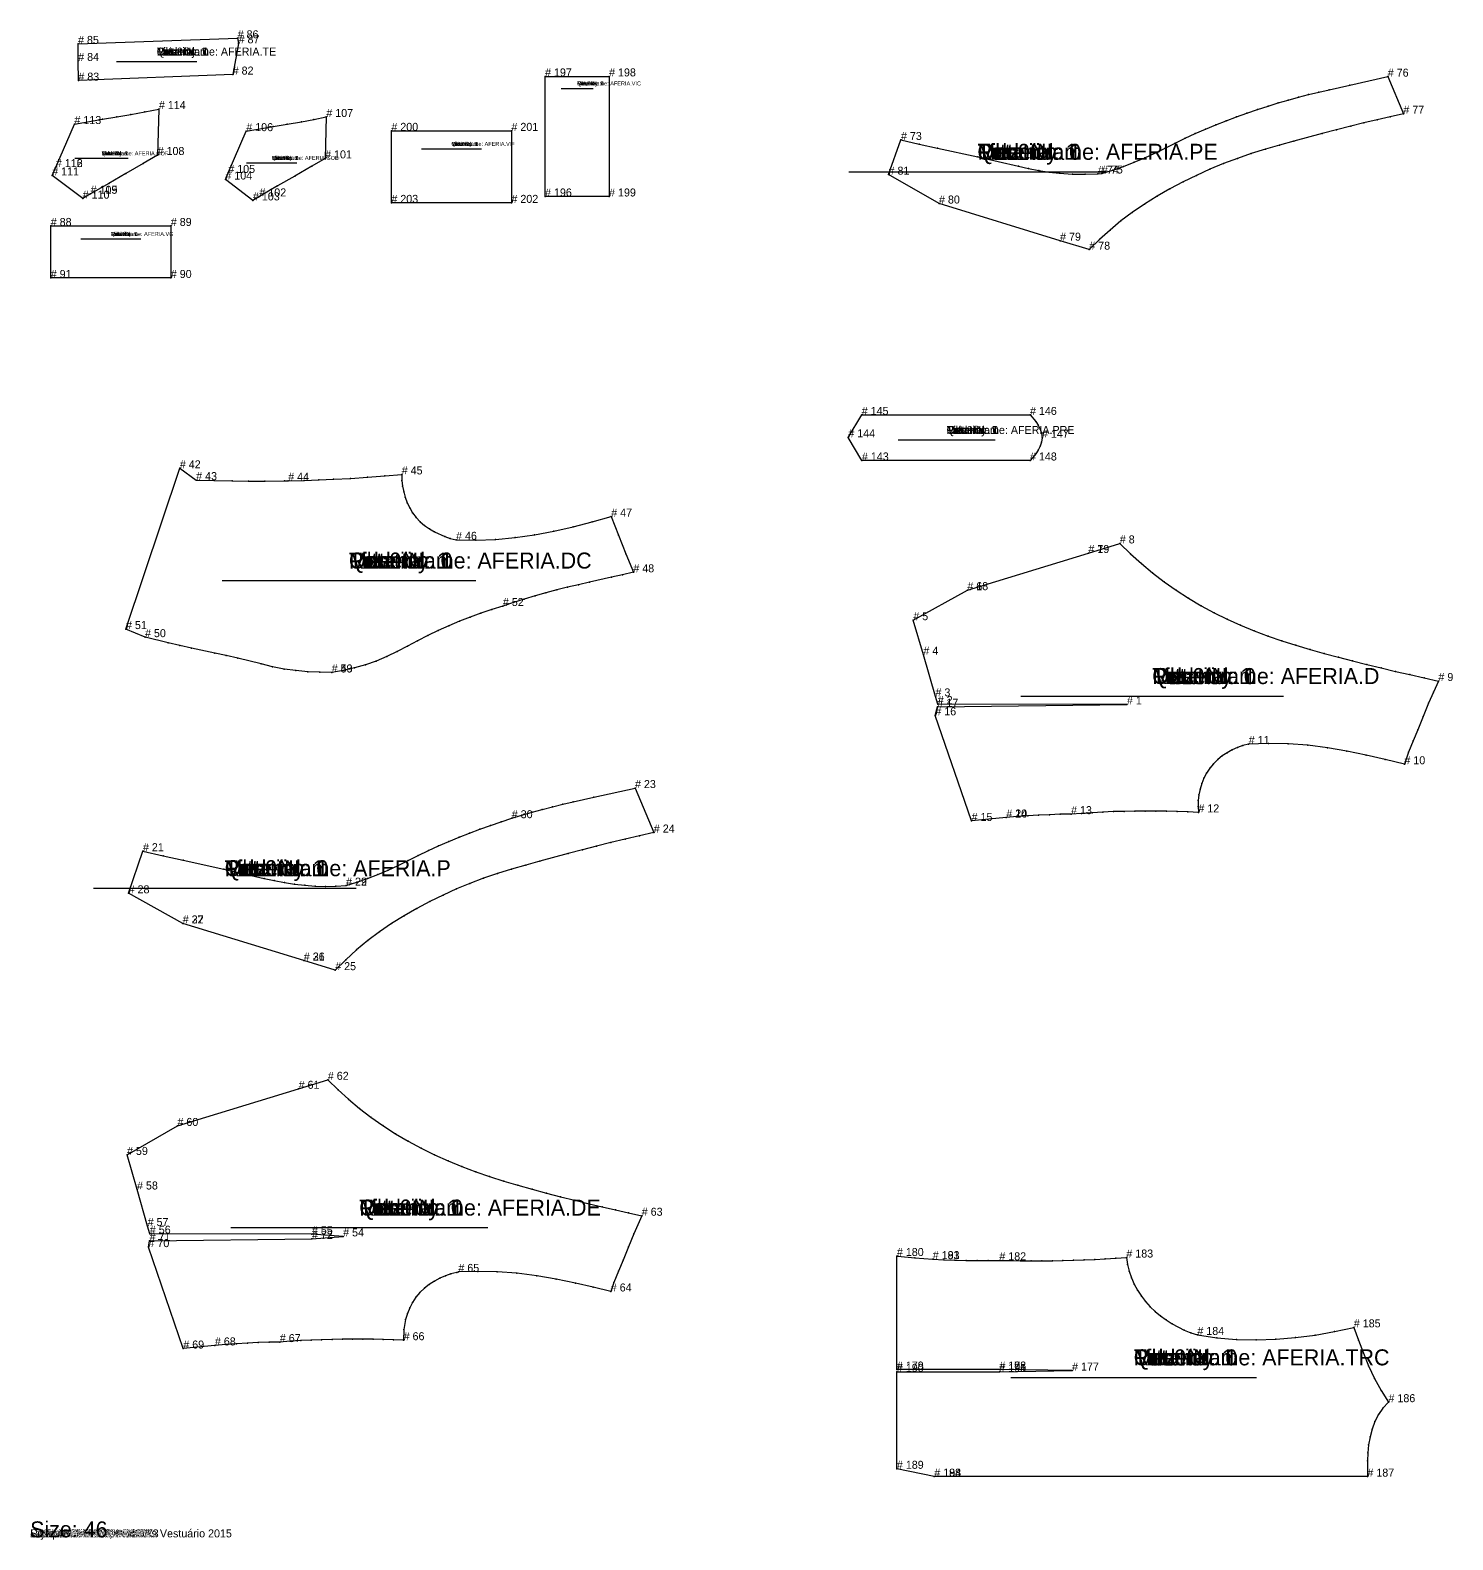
# Model space of a CAD drawing. Header units: metres. Extents: x 0 to 2705, y -3 to 1883.
# Drawn here: x 0 to 1777, y -3 to 1883 of the extents above; entities that cross this region are included whole.
import ezdxf

# ---------------------------------------------------------------- set-up
doc = ezdxf.new("R2010")
doc.units = ezdxf.units.M

# ---------------------------------------------------------------- blocks, each defined once
blk = doc.blocks.new('1')
at = {"layer": '1'}
blk.add_lwpolyline([(1370.3, 1040.5), (1133.9, 1041), (1131.1, 1050.6), (1116, 1102.6), (1103.4, 1145.8), (1170.9, 1183.3), (1322.2, 1229.7), (1361.4, 1241.7), (1374.7, 1228.8), (1388.3, 1216.5), (1402.4, 1204.8), (1416.9, 1193.7), (1431.9, 1183.1), (1447.3, 1173.1), (1463, 1163.8), (1479.2, 1155), (1495.7, 1146.9), (1512.4, 1139.4), (1529.4, 1132.4), (1546.6, 1126), (1564, 1120.1), (1581.5, 1114.5), (1599.1, 1109.3), (1616.8, 1104.3), (1634.5, 1099.6), (1652.3, 1095), (1670.1, 1090.5), (1687.9, 1086.2), (1705.8, 1081.9), (1723.7, 1077.8), (1741.6, 1073.8), (1759.5, 1069.8), (1753.2, 1055.9), (1747.2, 1042), (1740.5, 1025.5), (1733.8, 1009), (1727.9, 995.1), (1722.2, 981), (1717, 965.8), (1693.1, 971.8), (1669.1, 977.2), (1645, 982.2), (1620.7, 986.4), (1596.2, 989.5), (1571.6, 991.3), (1547, 991.8), (1522.4, 991), (1515.2, 989.1), (1508.3, 986.7), (1501.8, 983.7), (1495.5, 980.2), (1489.4, 976.2), (1483.7, 971.6), (1478.4, 966.5), (1473.7, 960.9), (1469.7, 954.8), (1466.4, 948.4), (1463.7, 941.6), (1461.7, 934.7), (1460.2, 927.7), (1459.4, 920.5), (1459.1, 913.2), (1459.6, 905.7), (1446.3, 906.3), (1433, 906.8), (1419.8, 907.1), (1406.5, 907.3), (1393.2, 907.3), (1380, 907.2), (1366.7, 907), (1353.5, 906.6), (1340.2, 906), (1327, 905.3), (1313.7, 904.5), (1300.5, 903.5), (1287, 903.3), (1273.5, 902.8), (1260, 902.2), (1246.5, 901.4), (1233, 900.5), (1219.6, 899.3), (1176.2, 895), (1130.9, 1026.9), (1133.6, 1037.6)], close=True, dxfattribs=at)
at = {"layer": '2'}
for p in [(1322.2, 1229.7), (1361.4, 1241.7), (1170.9, 1183.3), (1103.4, 1145.8), (1116, 1102.6), (1759.5, 1069.8), (1131.1, 1050.6), (1133.6, 1037.6), (1133.9, 1041), (1370.3, 1040.5), (1130.9, 1026.9), (1522.4, 991), (1717, 965.8), (1459.6, 905.7), (1176.2, 895), (1219.6, 899.3), (1300.5, 903.5)]:
    blk.add_point(p, dxfattribs=at)
at = {"layer": '3'}
for p in [(1374.7, 1228.8), (1388.3, 1216.5), (1402.4, 1204.8), (1416.9, 1193.7), (1431.9, 1183.1), (1447.3, 1173.1), (1463, 1163.8), (1479.2, 1155), (1495.7, 1146.9), (1512.4, 1139.4), (1529.4, 1132.4), (1546.6, 1126), (1564, 1120.1), (1581.5, 1114.5), (1599.1, 1109.3), (1616.8, 1104.3), (1634.5, 1099.6), (1652.3, 1095), (1670.1, 1090.5), (1687.9, 1086.2), (1705.8, 1081.9), (1723.7, 1077.8), (1741.6, 1073.8), (1747.2, 1042), (1753.2, 1055.9), (1740.5, 1025.5), (1733.8, 1009), (1501.8, 983.7), (1508.3, 986.7), (1515.2, 989.1), (1547, 991.8), (1571.6, 991.3), (1596.2, 989.5), (1620.7, 986.4), (1645, 982.2), (1722.2, 981), (1727.9, 995.1), (1478.4, 966.5), (1483.7, 971.6), (1489.4, 976.2), (1495.5, 980.2), (1669.1, 977.2), (1693.1, 971.8), (1466.4, 948.4), (1469.7, 954.8), (1473.7, 960.9), (1460.2, 927.7), (1461.7, 934.7), (1463.7, 941.6), (1327, 905.3), (1340.2, 906), (1353.5, 906.6), (1366.7, 907), (1380, 907.2), (1393.2, 907.3), (1406.5, 907.3), (1419.8, 907.1), (1433, 906.8), (1446.3, 906.3), (1459.1, 913.2), (1459.4, 920.5), (1233, 900.5), (1246.5, 901.4), (1260, 902.2), (1273.5, 902.8), (1287, 903.3), (1313.7, 904.5)]:
    blk.add_point(p, dxfattribs=at)
at = {"layer": '4'}
for p in [(1322.2, 1229.7, 7.5), (1170.9, 1183.3, 7.5), (1219.6, 899.3, 7.5)]:
    blk.add_point(p, dxfattribs=at)
at = {"layer": '7'}
blk.add_line((1237.8, 1051), (1565.9, 1051), dxfattribs=at)
at = {"layer": '84'}
blk.add_lwpolyline([(1370.3, 1040.5), (1133.9, 1041), (1131.1, 1050.6), (1116, 1102.6), (1103.4, 1145.8), (1170.9, 1183.3), (1322.2, 1229.7), (1361.4, 1241.7), (1374.7, 1228.8), (1388.3, 1216.5), (1402.4, 1204.8), (1416.9, 1193.7), (1431.9, 1183.1), (1447.3, 1173.1), (1463, 1163.8), (1479.2, 1155), (1495.7, 1146.9), (1512.4, 1139.4), (1529.4, 1132.4), (1546.6, 1126), (1564, 1120.1), (1581.5, 1114.5), (1599.1, 1109.3), (1616.8, 1104.3), (1634.5, 1099.6), (1652.3, 1095), (1670.1, 1090.5), (1687.9, 1086.2), (1705.8, 1081.9), (1723.7, 1077.8), (1741.6, 1073.8), (1759.5, 1069.8), (1753.2, 1055.9), (1747.2, 1042), (1740.5, 1025.5), (1733.8, 1009), (1727.9, 995.1), (1722.2, 981), (1717, 965.8), (1693.1, 971.8), (1669.1, 977.2), (1645, 982.2), (1620.7, 986.4), (1596.2, 989.5), (1571.6, 991.3), (1547, 991.8), (1522.4, 991), (1515.2, 989.1), (1508.3, 986.7), (1501.8, 983.7), (1495.5, 980.2), (1489.4, 976.2), (1483.7, 971.6), (1478.4, 966.5), (1473.7, 960.9), (1469.7, 954.8), (1466.4, 948.4), (1463.7, 941.6), (1461.7, 934.7), (1460.2, 927.7), (1459.4, 920.5), (1459.1, 913.2), (1459.6, 905.7), (1446.3, 906.3), (1433, 906.8), (1419.8, 907.1), (1406.5, 907.3), (1393.2, 907.3), (1380, 907.2), (1366.7, 907), (1353.5, 906.6), (1340.2, 906), (1327, 905.3), (1313.7, 904.5), (1300.5, 903.5), (1287, 903.3), (1273.5, 902.8), (1260, 902.2), (1246.5, 901.4), (1233, 900.5), (1219.6, 899.3), (1176.2, 895), (1130.9, 1026.9), (1133.6, 1037.6)], close=True, dxfattribs=at)
at = {"layer": '1'}
for s, height, p in [('# 19', 10, (1322.2, 1229.7)), ('# 18', 10, (1170.9, 1183.3)), ('Tilt: 0', 20, (1401.9, 1066)), ('Quantity: 1', 20, (1401.9, 1066)), ('Piece Name: AFERIA.D', 20, (1401.9, 1066)), ('Rotation: 0', 20, (1401.9, 1066)), ('Fold: N', 20, (1401.9, 1066)), ('Material: 1', 20, (1401.9, 1066)), ('# 20', 10, (1219.6, 899.3)), ('Size: 46', 10, (0, 0))]:
    blk.add_text(s, height=height, dxfattribs=at).set_placement(p)
at = {"layer": '2'}
for s, p in [('# 8', (1361.4, 1241.7)), ('# 7', (1322.2, 1229.7)), ('# 6', (1170.9, 1183.3)), ('# 5', (1103.4, 1145.8)), ('# 4', (1116, 1102.6)), ('# 9', (1759.5, 1069.8)), ('# 3', (1131.1, 1050.6)), ('# 17', (1133.6, 1037.6)), ('# 2', (1133.9, 1041)), ('# 1', (1370.3, 1040.5)), ('# 16', (1130.9, 1026.9)), ('# 11', (1522.4, 991)), ('# 10', (1717, 965.8)), ('# 14', (1219.6, 899.3)), ('# 13', (1300.5, 903.5)), ('# 12', (1459.6, 905.7)), ('# 15', (1176.2, 895))]:
    blk.add_text(s, height=10, dxfattribs=at).set_placement(p)
blk = doc.blocks.new('2')
at = {"layer": '1'}
blk.add_lwpolyline([(140.9, 857.2), (166.1, 851.5), (191.3, 845.9), (241.8, 834.9), (292.2, 823.3), (304.9, 820.6), (317.6, 818.2), (330.3, 816.1), (343.1, 814.6), (355.9, 813.6), (368.8, 813.3), (381.7, 813.5), (394.7, 814.2), (408, 818.4), (421.3, 823), (434.3, 828), (447.2, 833.4), (459.9, 839.2), (472.4, 845.4), (484.9, 851.7), (497.5, 857.9), (510.2, 863.8), (523, 869.4), (535.9, 874.8), (548.9, 879.9), (562, 884.8), (575.2, 889.5), (588.4, 894.1), (601.7, 898.4), (614.4, 902.2), (627.1, 905.9), (639.8, 909.4), (652.6, 912.7), (665.4, 915.9), (678.3, 918.8), (704.1, 924.6), (755.7, 936.1), (779.2, 880.5), (761.3, 876.5), (743.4, 872.3), (725.5, 868.1), (707.7, 863.7), (690, 859.1), (672.2, 854.5), (636.8, 844.9), (619.1, 839.9), (601.4, 834.8), (583.9, 829.4), (566.5, 823.5), (549.4, 817), (532.5, 810), (515.8, 802.4), (499.3, 794.3), (483, 785.8), (467.1, 776.6), (451.5, 767), (436.4, 756.6), (421.9, 745.6), (407.8, 733.9), (394.2, 721.6), (381.1, 708.6), (341.9, 720.6), (190.6, 767), (123, 804.6)], close=True, dxfattribs=at)
at = {"layer": '2'}
for p in [(755.7, 936.1), (779.2, 880.5), (140.9, 857.2), (394.7, 814.2), (123, 804.6), (190.6, 767), (341.9, 720.6), (381.1, 708.6)]:
    blk.add_point(p, dxfattribs=at)
at = {"layer": '3'}
for p in [(704.1, 924.6), (627.1, 905.9), (639.8, 909.4), (652.6, 912.7), (665.4, 915.9), (678.3, 918.8), (575.2, 889.5), (588.4, 894.1), (601.7, 898.4), (614.4, 902.2), (523, 869.4), (535.9, 874.8), (548.9, 879.9), (562, 884.8), (725.5, 868.1), (743.4, 872.3), (761.3, 876.5), (166.1, 851.5), (484.9, 851.7), (497.5, 857.9), (510.2, 863.8), (672.2, 854.5), (690, 859.1), (707.7, 863.7), (191.3, 845.9), (241.8, 834.9), (447.2, 833.4), (459.9, 839.2), (472.4, 845.4), (601.4, 834.8), (619.1, 839.9), (636.8, 844.9), (292.2, 823.3), (304.9, 820.6), (317.6, 818.2), (330.3, 816.1), (343.1, 814.6), (355.9, 813.6), (368.8, 813.3), (381.7, 813.5), (408, 818.4), (421.3, 823), (434.3, 828), (549.4, 817), (566.5, 823.5), (583.9, 829.4), (499.3, 794.3), (515.8, 802.4), (532.5, 810), (467.1, 776.6), (483, 785.8), (436.4, 756.6), (451.5, 767), (421.9, 745.6), (394.2, 721.6), (407.8, 733.9)]:
    blk.add_point(p, dxfattribs=at)
at = {"layer": '4'}
for p in [(601.7, 898.4, 7.5), (394.7, 814.2, 7.5), (190.6, 767, 7.5), (341.9, 720.6, 7.5)]:
    blk.add_point(p, dxfattribs=at)
at = {"layer": '7'}
blk.add_line((79, 811), (407.1, 811), dxfattribs=at)
at = {"layer": '84'}
blk.add_lwpolyline([(140.9, 857.2), (166.1, 851.5), (191.3, 845.9), (241.8, 834.9), (292.2, 823.3), (304.9, 820.6), (317.6, 818.2), (330.3, 816.1), (343.1, 814.6), (355.9, 813.6), (368.8, 813.3), (381.7, 813.5), (394.7, 814.2), (408, 818.4), (421.3, 823), (434.3, 828), (447.2, 833.4), (459.9, 839.2), (472.4, 845.4), (484.9, 851.7), (497.5, 857.9), (510.2, 863.8), (523, 869.4), (535.9, 874.8), (548.9, 879.9), (562, 884.8), (575.2, 889.5), (588.4, 894.1), (601.7, 898.4), (614.4, 902.2), (627.1, 905.9), (639.8, 909.4), (652.6, 912.7), (665.4, 915.9), (678.3, 918.8), (704.1, 924.6), (755.7, 936.1), (779.2, 880.5), (761.3, 876.5), (743.4, 872.3), (725.5, 868.1), (707.7, 863.7), (690, 859.1), (672.2, 854.5), (636.8, 844.9), (619.1, 839.9), (601.4, 834.8), (583.9, 829.4), (566.5, 823.5), (549.4, 817), (532.5, 810), (515.8, 802.4), (499.3, 794.3), (483, 785.8), (467.1, 776.6), (451.5, 767), (436.4, 756.6), (421.9, 745.6), (407.8, 733.9), (394.2, 721.6), (381.1, 708.6), (341.9, 720.6), (190.6, 767), (123, 804.6)], close=True, dxfattribs=at)
at = {"layer": '1'}
for s, height, p in [('# 30', 10, (601.7, 898.4)), ('Tilt: 0', 20, (243, 826)), ('Quantity: 1', 20, (243, 826)), ('Piece Name: AFERIA.P', 20, (243, 826)), ('Rotation: 0', 20, (243, 826)), ('Fold: N', 20, (243, 826)), ('Material: 1', 20, (243, 826)), ('# 29', 10, (394.7, 814.2)), ('# 32', 10, (190.6, 767)), ('# 31', 10, (341.9, 720.6)), ('Size: 46', 20, (0, 0))]:
    blk.add_text(s, height=height, dxfattribs=at).set_placement(p)
at = {"layer": '2'}
for s, p in [('# 23', (755.7, 936.1)), ('# 24', (779.2, 880.5)), ('# 21', (140.9, 857.2)), ('# 28', (123, 804.6)), ('# 22', (394.7, 814.2)), ('# 27', (190.6, 767)), ('# 26', (341.9, 720.6)), ('# 25', (381.1, 708.6))]:
    blk.add_text(s, height=10, dxfattribs=at).set_placement(p)
blk = doc.blocks.new('3')
at = {"layer": '1'}
blk.add_text('Size: 46', height=20, dxfattribs=at).set_placement((0, 0))
blk = doc.blocks.new('4')
at = {"layer": '1'}
blk.add_lwpolyline([(187, 1335.5), (207.4, 1320.8), (229.9, 1320.2), (252.4, 1319.8), (272.7, 1319.6), (293.1, 1319.6), (317.7, 1319.9), (322.4, 1320), (342.4, 1320.4), (360.6, 1321), (378.8, 1321.8), (400.1, 1322.9), (421.5, 1324.3), (442.9, 1326), (464.2, 1327.9), (464.5, 1320.5), (465.3, 1313.3), (466.7, 1306.2), (468.6, 1299.3), (471.1, 1292.6), (474.2, 1286), (477.8, 1279.8), (482.1, 1274.1), (487.2, 1268.8), (492.7, 1264.2), (498.8, 1260), (505, 1256.3), (518.1, 1250.3), (524.9, 1248), (532.1, 1246.2), (556.7, 1245.7), (581.3, 1246.7), (605.8, 1249), (630.2, 1252.5), (654.4, 1257.1), (678.4, 1262.5), (702.3, 1268.5), (726, 1275.2), (735, 1251.9), (744.4, 1228.8), (753.6, 1205.6), (739.9, 1202.6), (726.2, 1199.5), (698.8, 1193.3), (685.1, 1190.1), (671.4, 1186.9), (657.8, 1183.6), (644.2, 1180), (630.8, 1176.2), (617.3, 1172.1), (604, 1167.8), (590.6, 1163.5), (576.9, 1159.1), (563.2, 1154.5), (549.7, 1149.7), (536.2, 1144.5), (523, 1138.9), (509.9, 1132.9), (496.9, 1126.6), (484.1, 1120), (471.3, 1113.3), (458.4, 1106.6), (445.4, 1100.4), (432.2, 1094.8), (418.8, 1090.1), (405, 1086.2), (390.9, 1083), (376.7, 1080.5), (361.7, 1080.7), (346.9, 1081.4), (332.1, 1082.8), (317.5, 1084.8), (302.9, 1087.7), (288.4, 1091.1), (259.5, 1098.3), (245, 1101.7), (230.5, 1104.8), (201.4, 1111), (186.9, 1114.3), (172.4, 1117.6), (143.5, 1124.6), (119.7, 1134.7)], close=True, dxfattribs=at)
at = {"layer": '2'}
for p in [(187, 1335.5), (207.4, 1320.8), (464.2, 1327.9), (322.4, 1320), (726, 1275.2), (532.1, 1246.2), (753.6, 1205.6), (119.7, 1134.7), (143.5, 1124.6), (376.7, 1080.5)]:
    blk.add_point(p, dxfattribs=at)
at = {"layer": '3'}
for p in [(229.9, 1320.2), (342.4, 1320.4), (360.6, 1321), (378.8, 1321.8), (400.1, 1322.9), (421.5, 1324.3), (442.9, 1326), (464.5, 1320.5), (252.4, 1319.8), (272.7, 1319.6), (293.1, 1319.6), (317.7, 1319.9), (465.3, 1313.3), (466.7, 1306.2), (468.6, 1299.3), (471.1, 1292.6), (474.2, 1286), (477.8, 1279.8), (482.1, 1274.1), (487.2, 1268.8), (492.7, 1264.2), (702.3, 1268.5), (498.8, 1260), (505, 1256.3), (518.1, 1250.3), (524.9, 1248), (556.7, 1245.7), (581.3, 1246.7), (605.8, 1249), (630.2, 1252.5), (654.4, 1257.1), (678.4, 1262.5), (735, 1251.9), (744.4, 1228.8), (685.1, 1190.1), (698.8, 1193.3), (726.2, 1199.5), (739.9, 1202.6), (617.3, 1172.1), (630.8, 1176.2), (644.2, 1180), (657.8, 1183.6), (671.4, 1186.9), (563.2, 1154.5), (576.9, 1159.1), (590.6, 1163.5), (604, 1167.8), (509.9, 1132.9), (523, 1138.9), (536.2, 1144.5), (549.7, 1149.7), (172.4, 1117.6), (186.9, 1114.3), (471.3, 1113.3), (484.1, 1120), (496.9, 1126.6), (201.4, 1111), (230.5, 1104.8), (245, 1101.7), (259.5, 1098.3), (432.2, 1094.8), (445.4, 1100.4), (458.4, 1106.6), (288.4, 1091.1), (302.9, 1087.7), (317.5, 1084.8), (332.1, 1082.8), (346.9, 1081.4), (361.7, 1080.7), (390.9, 1083), (405, 1086.2), (418.8, 1090.1)]:
    blk.add_point(p, dxfattribs=at)
at = {"layer": '4'}
for p in [(590.6, 1163.5, 7.5), (376.7, 1080.5, 7.5)]:
    blk.add_point(p, dxfattribs=at)
at = {"layer": '7'}
blk.add_line((239.8, 1195.3), (556.8, 1195.3), dxfattribs=at)
at = {"layer": '84'}
blk.add_lwpolyline([(187, 1335.5), (207.4, 1320.8), (229.9, 1320.2), (252.4, 1319.8), (272.7, 1319.6), (293.1, 1319.6), (317.7, 1319.9), (322.4, 1320), (342.4, 1320.4), (360.6, 1321), (378.8, 1321.8), (400.1, 1322.9), (421.5, 1324.3), (442.9, 1326), (464.2, 1327.9), (464.5, 1320.5), (465.3, 1313.3), (466.7, 1306.2), (468.6, 1299.3), (471.1, 1292.6), (474.2, 1286), (477.8, 1279.8), (482.1, 1274.1), (487.2, 1268.8), (492.7, 1264.2), (498.8, 1260), (505, 1256.3), (518.1, 1250.3), (524.9, 1248), (532.1, 1246.2), (556.7, 1245.7), (581.3, 1246.7), (605.8, 1249), (630.2, 1252.5), (654.4, 1257.1), (678.4, 1262.5), (702.3, 1268.5), (726, 1275.2), (735, 1251.9), (744.4, 1228.8), (753.6, 1205.6), (739.9, 1202.6), (726.2, 1199.5), (698.8, 1193.3), (685.1, 1190.1), (671.4, 1186.9), (657.8, 1183.6), (644.2, 1180), (630.8, 1176.2), (617.3, 1172.1), (604, 1167.8), (590.6, 1163.5), (576.9, 1159.1), (563.2, 1154.5), (549.7, 1149.7), (536.2, 1144.5), (523, 1138.9), (509.9, 1132.9), (496.9, 1126.6), (484.1, 1120), (471.3, 1113.3), (458.4, 1106.6), (445.4, 1100.4), (432.2, 1094.8), (418.8, 1090.1), (405, 1086.2), (390.9, 1083), (376.7, 1080.5), (361.7, 1080.7), (346.9, 1081.4), (332.1, 1082.8), (317.5, 1084.8), (302.9, 1087.7), (288.4, 1091.1), (259.5, 1098.3), (245, 1101.7), (230.5, 1104.8), (201.4, 1111), (186.9, 1114.3), (172.4, 1117.6), (143.5, 1124.6), (119.7, 1134.7)], close=True, dxfattribs=at)
at = {"layer": '1'}
for s, height, p in [('Tilt: 0', 20, (398.3, 1210.3)), ('Quantity: 1', 20, (398.3, 1210.3)), ('Piece Name: AFERIA.DC', 20, (398.3, 1210.3)), ('Rotation: 0', 20, (398.3, 1210.3)), ('Fold: N', 20, (398.3, 1210.3)), ('Material: 1', 20, (398.3, 1210.3)), ('# 52', 10, (590.6, 1163.5)), ('# 53', 10, (376.7, 1080.5)), ('Size: 46', 10, (0, 0))]:
    blk.add_text(s, height=height, dxfattribs=at).set_placement(p)
at = {"layer": '2'}
for s, p in [('# 42', (187, 1335.5)), ('# 43', (207.4, 1320.8)), ('# 44', (322.4, 1320)), ('# 45', (464.2, 1327.9)), ('# 47', (726, 1275.2)), ('# 46', (532.1, 1246.2)), ('# 48', (753.6, 1205.6)), ('# 51', (119.7, 1134.7)), ('# 50', (143.5, 1124.6)), ('# 49', (376.7, 1080.5))]:
    blk.add_text(s, height=10, dxfattribs=at).set_placement(p)
blk = doc.blocks.new('5')
at = {"layer": '1'}
blk.add_lwpolyline([(391, 376), (352, 378.7), (149.5, 379.4), (146.7, 389), (133.5, 434.6), (121, 477.8), (184, 514), (335.4, 560.4), (371.9, 571.6), (384.7, 559.2), (397.9, 547.3), (411.6, 535.9), (425.6, 525.1), (440.7, 514.4), (456.3, 504.3), (472.2, 494.9), (488.5, 486.1), (505.2, 477.9), (522.1, 470.3), (539.2, 463.3), (556.6, 456.8), (574, 450.8), (591.6, 445.2), (609.3, 440), (627.1, 435), (644.9, 430.2), (662.7, 425.6), (680.6, 421.2), (698.4, 416.8), (714.8, 412.9), (731.2, 409.1), (747.7, 405.4), (764.1, 401.8), (754.3, 379.4), (747.6, 362.9), (740.9, 346.4), (734.9, 332.4), (729.2, 318.3), (725.4, 307.2), (703.5, 312.6), (681.5, 317.7), (657.3, 322.7), (632.9, 326.9), (608.2, 330), (583.5, 331.8), (559.2, 332.3), (535, 331.6), (532.9, 331.1), (525.7, 329.3), (518.7, 326.8), (511.8, 323.8), (505.2, 320.2), (498.7, 316), (492.6, 311.2), (487, 305.8), (482, 299.9), (477.8, 293.5), (474.2, 286.7), (471.3, 279.6), (469.1, 272.2), (466.9, 259.5), (466.6, 246.3), (453.9, 246.9), (441.1, 247.3), (428.4, 247.6), (415.7, 247.8), (402.9, 247.8), (390.2, 247.7), (377.2, 247.4), (364.1, 247), (351.1, 246.5), (338, 245.8), (325, 245), (311.9, 244), (298.4, 243.8), (284.9, 243.3), (271.4, 242.7), (257.8, 241.9), (244.3, 240.9), (230.8, 239.8), (191.3, 235.9), (147.8, 362.6), (149.2, 370.6), (352, 372.9)], close=True, dxfattribs=at)
at = {"layer": '2'}
for p in [(371.9, 571.6), (335.4, 560.4), (184, 514), (121, 477.8), (133.5, 434.6), (764.1, 401.8), (146.7, 389), (149.5, 379.4), (352, 378.7), (147.8, 362.6), (149.2, 370.6), (352, 372.9), (391, 376), (535, 331.6), (725.4, 307.2), (466.6, 246.3), (191.3, 235.9), (230.8, 239.8), (311.9, 244)]:
    blk.add_point(p, dxfattribs=at)
at = {"layer": '3'}
for p in [(384.7, 559.2), (397.9, 547.3), (411.6, 535.9), (425.6, 525.1), (440.7, 514.4), (456.3, 504.3), (472.2, 494.9), (488.5, 486.1), (505.2, 477.9), (522.1, 470.3), (539.2, 463.3), (556.6, 456.8), (574, 450.8), (591.6, 445.2), (609.3, 440), (627.1, 435), (644.9, 430.2), (662.7, 425.6), (680.6, 421.2), (698.4, 416.8), (714.8, 412.9), (731.2, 409.1), (747.7, 405.4), (754.3, 379.4), (747.6, 362.9), (740.9, 346.4), (511.8, 323.8), (518.7, 326.8), (525.7, 329.3), (532.9, 331.1), (559.2, 332.3), (583.5, 331.8), (608.2, 330), (632.9, 326.9), (657.3, 322.7), (734.9, 332.4), (487, 305.8), (492.6, 311.2), (498.7, 316), (505.2, 320.2), (681.5, 317.7), (703.5, 312.6), (729.2, 318.3), (474.2, 286.7), (477.8, 293.5), (482, 299.9), (469.1, 272.2), (471.3, 279.6), (338, 245.8), (351.1, 246.5), (364.1, 247), (377.2, 247.4), (390.2, 247.7), (402.9, 247.8), (415.7, 247.8), (428.4, 247.6), (441.1, 247.3), (453.9, 246.9), (466.9, 259.5), (244.3, 240.9), (257.8, 241.9), (271.4, 242.7), (284.9, 243.3), (298.4, 243.8), (325, 245)]:
    blk.add_point(p, dxfattribs=at)
at = {"layer": '7'}
blk.add_line((250.5, 387), (572, 387), dxfattribs=at)
at = {"layer": '84'}
blk.add_lwpolyline([(391, 376), (352, 378.7), (149.5, 379.4), (146.7, 389), (133.5, 434.6), (121, 477.8), (184, 514), (335.4, 560.4), (371.9, 571.6), (384.7, 559.2), (397.9, 547.3), (411.6, 535.9), (425.6, 525.1), (440.7, 514.4), (456.3, 504.3), (472.2, 494.9), (488.5, 486.1), (505.2, 477.9), (522.1, 470.3), (539.2, 463.3), (556.6, 456.8), (574, 450.8), (591.6, 445.2), (609.3, 440), (627.1, 435), (644.9, 430.2), (662.7, 425.6), (680.6, 421.2), (698.4, 416.8), (714.8, 412.9), (731.2, 409.1), (747.7, 405.4), (764.1, 401.8), (754.3, 379.4), (747.6, 362.9), (740.9, 346.4), (734.9, 332.4), (729.2, 318.3), (725.4, 307.2), (703.5, 312.6), (681.5, 317.7), (657.3, 322.7), (632.9, 326.9), (608.2, 330), (583.5, 331.8), (559.2, 332.3), (535, 331.6), (532.9, 331.1), (525.7, 329.3), (518.7, 326.8), (511.8, 323.8), (505.2, 320.2), (498.7, 316), (492.6, 311.2), (487, 305.8), (482, 299.9), (477.8, 293.5), (474.2, 286.7), (471.3, 279.6), (469.1, 272.2), (466.9, 259.5), (466.6, 246.3), (453.9, 246.9), (441.1, 247.3), (428.4, 247.6), (415.7, 247.8), (402.9, 247.8), (390.2, 247.7), (377.2, 247.4), (364.1, 247), (351.1, 246.5), (338, 245.8), (325, 245), (311.9, 244), (298.4, 243.8), (284.9, 243.3), (271.4, 242.7), (257.8, 241.9), (244.3, 240.9), (230.8, 239.8), (191.3, 235.9), (147.8, 362.6), (149.2, 370.6), (352, 372.9)], close=True, dxfattribs=at)
at = {"layer": '1'}
for s, p in [('Tilt: 0', (411.2, 402)), ('Quantity: 1', (411.2, 402)), ('Piece Name: AFERIA.DE', (411.2, 402)), ('Rotation: 0', (411.2, 402)), ('Fold: N', (411.2, 402)), ('Material: 1', (411.2, 402)), ('Size: 46', (0, 0))]:
    blk.add_text(s, height=20, dxfattribs=at).set_placement(p)
at = {"layer": '2'}
for s, p in [('# 61', (335.4, 560.4)), ('# 62', (371.9, 571.6)), ('# 60', (184, 514)), ('# 59', (121, 477.8)), ('# 58', (133.5, 434.6)), ('# 57', (146.7, 389)), ('# 63', (764.1, 401.8)), ('# 71', (149.2, 370.6)), ('# 56', (149.5, 379.4)), ('# 55', (352, 378.7)), ('# 72', (352, 372.9)), ('# 54', (391, 376)), ('# 70', (147.8, 362.6)), ('# 65', (535, 331.6)), ('# 64', (725.4, 307.2)), ('# 69', (191.3, 235.9)), ('# 68', (230.8, 239.8)), ('# 67', (311.9, 244)), ('# 66', (466.6, 246.3))]:
    blk.add_text(s, height=10, dxfattribs=at).set_placement(p)
blk = doc.blocks.new('6')
at = {"layer": '1'}
blk.add_lwpolyline([(1088, 1745.7), (1110.8, 1740.6), (1133.7, 1735.5), (1184.2, 1724.5), (1234.7, 1712.9), (1247.4, 1710.2), (1260.3, 1707.7), (1273.1, 1705.6), (1286.1, 1704.1), (1302.1, 1703), (1318.1, 1702.8), (1334.1, 1703.4), (1339.1, 1703.8), (1352.7, 1708.1), (1366.2, 1712.7), (1379.5, 1717.8), (1392.6, 1723.3), (1405.3, 1729.1), (1417.9, 1735.3), (1430.4, 1741.6), (1443, 1747.8), (1455.7, 1753.7), (1468.4, 1759.3), (1481.2, 1764.6), (1494.2, 1769.8), (1507.2, 1774.6), (1520.3, 1779.3), (1533.5, 1783.8), (1546.7, 1788.1), (1559.3, 1792), (1571.9, 1795.6), (1584.6, 1799.1), (1597.3, 1802.4), (1610.1, 1805.5), (1622.9, 1808.5), (1648.7, 1814.2), (1696.2, 1824.8), (1715.7, 1778.5), (1699.2, 1774.8), (1682.8, 1771), (1666.3, 1767.1), (1650, 1763), (1632.2, 1758.5), (1614.4, 1753.8), (1578.9, 1744.2), (1561.1, 1739.2), (1543.3, 1734.1), (1525.7, 1728.6), (1508.3, 1722.7), (1491, 1716.2), (1473.9, 1709.1), (1457.1, 1701.4), (1440.4, 1693.3), (1424, 1684.6), (1407.9, 1675.4), (1392.2, 1665.7), (1376.9, 1655.2), (1362.8, 1644.5), (1349.2, 1633.2), (1336.1, 1621.2), (1323.3, 1608.7), (1286.8, 1619.9), (1135.5, 1666.3), (1072.5, 1702.4)], close=True, dxfattribs=at)
at = {"layer": '2'}
for p in [(1696.2, 1824.8), (1715.7, 1778.5), (1088, 1745.7), (1072.5, 1702.4), (1334.1, 1703.4), (1339.1, 1703.8), (1135.5, 1666.3), (1286.8, 1619.9), (1323.3, 1608.7)]:
    blk.add_point(p, dxfattribs=at)
at = {"layer": '3'}
for p in [(1648.7, 1814.2), (1559.3, 1792), (1571.9, 1795.6), (1584.6, 1799.1), (1597.3, 1802.4), (1610.1, 1805.5), (1622.9, 1808.5), (1507.2, 1774.6), (1520.3, 1779.3), (1533.5, 1783.8), (1546.7, 1788.1), (1699.2, 1774.8), (1468.4, 1759.3), (1481.2, 1764.6), (1494.2, 1769.8), (1632.2, 1758.5), (1650, 1763), (1666.3, 1767.1), (1682.8, 1771), (1110.8, 1740.6), (1133.7, 1735.5), (1417.9, 1735.3), (1430.4, 1741.6), (1443, 1747.8), (1455.7, 1753.7), (1561.1, 1739.2), (1578.9, 1744.2), (1614.4, 1753.8), (1184.2, 1724.5), (1379.5, 1717.8), (1392.6, 1723.3), (1405.3, 1729.1), (1491, 1716.2), (1508.3, 1722.7), (1525.7, 1728.6), (1543.3, 1734.1), (1234.7, 1712.9), (1247.4, 1710.2), (1260.3, 1707.7), (1273.1, 1705.6), (1286.1, 1704.1), (1302.1, 1703), (1318.1, 1702.8), (1352.7, 1708.1), (1366.2, 1712.7), (1457.1, 1701.4), (1473.9, 1709.1), (1424, 1684.6), (1440.4, 1693.3), (1392.2, 1665.7), (1407.9, 1675.4), (1362.8, 1644.5), (1376.9, 1655.2), (1349.2, 1633.2), (1336.1, 1621.2)]:
    blk.add_point(p, dxfattribs=at)
at = {"layer": '7'}
blk.add_line((1022.7, 1705.9), (1344.3, 1705.9), dxfattribs=at)
at = {"layer": '84'}
blk.add_lwpolyline([(1088, 1745.7), (1110.8, 1740.6), (1133.7, 1735.5), (1184.2, 1724.5), (1234.7, 1712.9), (1247.4, 1710.2), (1260.3, 1707.7), (1273.1, 1705.6), (1286.1, 1704.1), (1302.1, 1703), (1318.1, 1702.8), (1334.1, 1703.4), (1339.1, 1703.8), (1352.7, 1708.1), (1366.2, 1712.7), (1379.5, 1717.8), (1392.6, 1723.3), (1405.3, 1729.1), (1417.9, 1735.3), (1430.4, 1741.6), (1443, 1747.8), (1455.7, 1753.7), (1468.4, 1759.3), (1481.2, 1764.6), (1494.2, 1769.8), (1507.2, 1774.6), (1520.3, 1779.3), (1533.5, 1783.8), (1546.7, 1788.1), (1559.3, 1792), (1571.9, 1795.6), (1584.6, 1799.1), (1597.3, 1802.4), (1610.1, 1805.5), (1622.9, 1808.5), (1648.7, 1814.2), (1696.2, 1824.8), (1715.7, 1778.5), (1699.2, 1774.8), (1682.8, 1771), (1666.3, 1767.1), (1650, 1763), (1632.2, 1758.5), (1614.4, 1753.8), (1578.9, 1744.2), (1561.1, 1739.2), (1543.3, 1734.1), (1525.7, 1728.6), (1508.3, 1722.7), (1491, 1716.2), (1473.9, 1709.1), (1457.1, 1701.4), (1440.4, 1693.3), (1424, 1684.6), (1407.9, 1675.4), (1392.2, 1665.7), (1376.9, 1655.2), (1362.8, 1644.5), (1349.2, 1633.2), (1336.1, 1621.2), (1323.3, 1608.7), (1286.8, 1619.9), (1135.5, 1666.3), (1072.5, 1702.4)], close=True, dxfattribs=at)
at = {"layer": '1'}
for s, p in [('Tilt: 0', (1183.5, 1720.9)), ('Quantity: 1', (1183.5, 1720.9)), ('Piece Name: AFERIA.PE', (1183.5, 1720.9)), ('Rotation: 0', (1183.5, 1720.9)), ('Fold: N', (1183.5, 1720.9)), ('Material: 1', (1183.5, 1720.9)), ('Size: 46', (0, 0))]:
    blk.add_text(s, height=20, dxfattribs=at).set_placement(p)
at = {"layer": '2'}
for s, p in [('# 76', (1696.2, 1824.8)), ('# 77', (1715.7, 1778.5)), ('# 73', (1088, 1745.7)), ('# 81', (1072.5, 1702.4)), ('# 74', (1334.1, 1703.4)), ('# 75', (1339.1, 1703.8)), ('# 80', (1135.5, 1666.3)), ('# 79', (1286.8, 1619.9)), ('# 78', (1323.3, 1608.7))]:
    blk.add_text(s, height=10, dxfattribs=at).set_placement(p)
blk = doc.blocks.new('7')
at = {"layer": '1'}
blk.add_lwpolyline([(253, 1827.4), (60.2, 1819.8), (60, 1844.4), (59.8, 1865.7), (259.2, 1872.7), (260.4, 1866.4)], close=True, dxfattribs=at)
at = {"layer": '2'}
for p in [(259.2, 1872.7), (59.8, 1865.7), (260.4, 1866.4), (60, 1844.4), (60.2, 1819.8), (253, 1827.4)]:
    blk.add_point(p, dxfattribs=at)
at = {"layer": '7'}
blk.add_line((107.9, 1843.6), (208.2, 1843.6), dxfattribs=at)
at = {"layer": '84'}
blk.add_lwpolyline([(253, 1827.4), (60.2, 1819.8), (60, 1844.4), (59.8, 1865.7), (259.2, 1872.7), (260.4, 1866.4)], close=True, dxfattribs=at)
at = {"layer": '1'}
for s, height, p in [('Tilt: 0', 10, (158, 1851.1)), ('Quantity: 1', 10, (158, 1851.1)), ('Piece Name: AFERIA.TE', 10, (158, 1851.1)), ('Rotation: 0', 10, (158, 1851.1)), ('Fold: N', 10, (158, 1851.1)), ('Material: 1', 10, (158, 1851.1)), ('Size: 46', 20, (0, 0))]:
    blk.add_text(s, height=height, dxfattribs=at).set_placement(p)
at = {"layer": '2'}
for s, p in [('# 85', (59.8, 1865.7)), ('# 86', (259.2, 1872.7)), ('# 87', (260.4, 1866.4)), ('# 84', (60, 1844.4)), ('# 83', (60.2, 1819.8)), ('# 82', (253, 1827.4))]:
    blk.add_text(s, height=10, dxfattribs=at).set_placement(p)
blk = doc.blocks.new('8')
at = {"layer": '1'}
blk.add_lwpolyline([(25.7, 1638.3), (175.7, 1638.3), (175.7, 1573.3), (25.7, 1573.3)], close=True, dxfattribs=at)
at = {"layer": '2'}
for p in [(25.7, 1638.3), (175.7, 1638.3), (25.7, 1573.3), (175.7, 1573.3)]:
    blk.add_point(p, dxfattribs=at)
at = {"layer": '7'}
blk.add_line((63.3, 1622.1), (138.3, 1622.1), dxfattribs=at)
at = {"layer": '84'}
blk.add_lwpolyline([(25.7, 1638.3), (175.7, 1638.3), (175.7, 1573.3), (25.7, 1573.3)], close=True, dxfattribs=at)
at = {"layer": '1'}
for s, height, p in [('Tilt: 0', 5, (100.8, 1625.8)), ('Quantity: 1', 5, (100.8, 1625.8)), ('Piece Name: AFERIA.VG', 5, (100.8, 1625.8)), ('Rotation: 0', 5, (100.8, 1625.8)), ('Fold: N', 5, (100.8, 1625.8)), ('Material: 1', 5, (100.8, 1625.8)), ('Size: 46', 10, (0, 0))]:
    blk.add_text(s, height=height, dxfattribs=at).set_placement(p)
at = {"layer": '2'}
for s, p in [('# 88', (25.7, 1638.3)), ('# 89', (175.7, 1638.3)), ('# 91', (25.7, 1573.3)), ('# 90', (175.7, 1573.3))]:
    blk.add_text(s, height=10, dxfattribs=at).set_placement(p)
blk = doc.blocks.new('9')
at = {"layer": '1'}
blk.add_text('Size: 46', height=5, dxfattribs=at).set_placement((0, 0))
blk = doc.blocks.new('10')
at = {"layer": '1'}
blk.add_lwpolyline([(368.5, 1722.7), (352, 1712.8), (330.6, 1700.4), (309.1, 1688.2), (286.4, 1675.2), (278.3, 1670.2), (243.9, 1696.3), (247.5, 1704.5), (270, 1756.7), (303.5, 1762.4), (321.2, 1765.4), (338.8, 1768.4), (354.4, 1771.3), (370, 1774.4)], close=True, dxfattribs=at)
at = {"layer": '2'}
for p in [(370, 1774.4), (270, 1756.7), (368.5, 1722.7), (247.5, 1704.5), (243.9, 1696.3), (278.3, 1670.2), (286.4, 1675.2)]:
    blk.add_point(p, dxfattribs=at)
at = {"layer": '3'}
for p in [(303.5, 1762.4), (321.2, 1765.4), (338.8, 1768.4), (354.4, 1771.3), (330.6, 1700.4), (352, 1712.8), (309.1, 1688.2)]:
    blk.add_point(p, dxfattribs=at)
at = {"layer": '7'}
blk.add_line((270.3, 1717.1), (333.3, 1717.1), dxfattribs=at)
at = {"layer": '84'}
blk.add_lwpolyline([(368.5, 1722.7), (352, 1712.8), (330.6, 1700.4), (309.1, 1688.2), (286.4, 1675.2), (278.3, 1670.2), (243.9, 1696.3), (247.5, 1704.5), (270, 1756.7), (303.5, 1762.4), (321.2, 1765.4), (338.8, 1768.4), (354.4, 1771.3), (370, 1774.4)], close=True, dxfattribs=at)
at = {"layer": '1'}
for s, p in [('Tilt: 0', (301.8, 1720.8)), ('Quantity: 1', (301.8, 1720.8)), ('Piece Name: AFERIA.GOE', (301.8, 1720.8)), ('Rotation: 0', (301.8, 1720.8)), ('Fold: N', (301.8, 1720.8)), ('Material: 1', (301.8, 1720.8)), ('Size: 46', (0, 0))]:
    blk.add_text(s, height=5, dxfattribs=at).set_placement(p)
at = {"layer": '2'}
for s, p in [('# 107', (370, 1774.4)), ('# 106', (270, 1756.7)), ('# 101', (368.5, 1722.7)), ('# 104', (243.9, 1696.3)), ('# 105', (247.5, 1704.5)), ('# 103', (278.3, 1670.2)), ('# 102', (286.4, 1675.2))]:
    blk.add_text(s, height=10, dxfattribs=at).set_placement(p)
blk = doc.blocks.new('11')
at = {"layer": '1'}
blk.add_lwpolyline([(159.2, 1726.9), (141.2, 1716.1), (119.7, 1703.7), (98.2, 1691.4), (75.5, 1678.5), (65.6, 1672.4), (27.5, 1701.4), (32.1, 1711.8), (55.3, 1765.6), (90.5, 1771.6), (108.1, 1774.6), (125.7, 1777.6), (143.3, 1780.8), (160.8, 1784.3)], close=True, dxfattribs=at)
at = {"layer": '2'}
for p in [(160.8, 1784.3), (55.3, 1765.6), (159.2, 1726.9), (27.5, 1701.4), (32.1, 1711.8), (75.5, 1678.5), (65.6, 1672.4)]:
    blk.add_point(p, dxfattribs=at)
at = {"layer": '3'}
for p in [(108.1, 1774.6), (125.7, 1777.6), (143.3, 1780.8), (90.5, 1771.6), (119.7, 1703.7), (141.2, 1716.1), (98.2, 1691.4)]:
    blk.add_point(p, dxfattribs=at)
at = {"layer": '4'}
for p in [(32.1, 1711.8, 4.6), (75.5, 1678.5, 3.7)]:
    blk.add_point(p, dxfattribs=at)
at = {"layer": '7'}
blk.add_line((55.9, 1722.8), (122.5, 1722.8), dxfattribs=at)
at = {"layer": '84'}
blk.add_lwpolyline([(159.2, 1726.9), (141.2, 1716.1), (119.7, 1703.7), (98.2, 1691.4), (75.5, 1678.5), (65.6, 1672.4), (27.5, 1701.4), (32.1, 1711.8), (55.3, 1765.6), (90.5, 1771.6), (108.1, 1774.6), (125.7, 1777.6), (143.3, 1780.8), (160.8, 1784.3)], close=True, dxfattribs=at)
at = {"layer": '1'}
for s, height, p in [('# 116', 10, (32.1, 1711.8)), ('Tilt: 0', 5, (89.2, 1726.5)), ('Quantity: 1', 5, (89.2, 1726.5)), ('Piece Name: AFERIA.GOF', 5, (89.2, 1726.5)), ('Rotation: 0', 5, (89.2, 1726.5)), ('Fold: N', 5, (89.2, 1726.5)), ('Material: 1', 5, (89.2, 1726.5)), ('# 115', 10, (75.5, 1678.5)), ('Size: 46', 5, (0, 0))]:
    blk.add_text(s, height=height, dxfattribs=at).set_placement(p)
at = {"layer": '2'}
for s, p in [('# 114', (160.8, 1784.3)), ('# 113', (55.3, 1765.6)), ('# 108', (159.2, 1726.9)), ('# 112', (32.1, 1711.8)), ('# 111', (27.5, 1701.4)), ('# 110', (65.6, 1672.4)), ('# 109', (75.5, 1678.5))]:
    blk.add_text(s, height=10, dxfattribs=at).set_placement(p)
blk = doc.blocks.new('12')
at = {"layer": '1'}
blk.add_text('Size: 46', height=5, dxfattribs=at).set_placement((0, 0))
blk = doc.blocks.new('13')
at = {"layer": '1'}
blk.add_text('Size: 46', height=10, dxfattribs=at).set_placement((0, 0))
blk = doc.blocks.new('14')
at = {"layer": '1'}
blk.add_text('Size: 46', height=10, dxfattribs=at).set_placement((0, 0))
blk = doc.blocks.new('15')
at = {"layer": '1'}
blk.add_lwpolyline([(1039.2, 1345.3), (1022.2, 1374.2), (1038.9, 1402.2), (1249.2, 1402.2), (1256.3, 1393.8), (1259.6, 1389.3), (1262.1, 1384.5), (1263.6, 1379.3), (1264.2, 1373.7), (1263.7, 1368.2), (1262.1, 1363), (1259.6, 1358.1), (1256.3, 1353.6), (1249.2, 1345.3)], close=True, dxfattribs=at)
at = {"layer": '2'}
for p in [(1038.9, 1402.2), (1249.2, 1402.2), (1022.2, 1374.2), (1264.2, 1373.7), (1039.2, 1345.3), (1249.2, 1345.3)]:
    blk.add_point(p, dxfattribs=at)
at = {"layer": '3'}
for p in [(1256.3, 1393.8), (1259.6, 1389.3), (1262.1, 1384.5), (1263.6, 1379.3), (1259.6, 1358.1), (1262.1, 1363), (1263.7, 1368.2), (1256.3, 1353.6)]:
    blk.add_point(p, dxfattribs=at)
at = {"layer": '7'}
blk.add_line((1084.5, 1370.9), (1205.5, 1370.9), dxfattribs=at)
at = {"layer": '84'}
blk.add_lwpolyline([(1039.2, 1345.3), (1022.2, 1374.2), (1038.9, 1402.2), (1249.2, 1402.2), (1256.3, 1393.8), (1259.6, 1389.3), (1262.1, 1384.5), (1263.6, 1379.3), (1264.2, 1373.7), (1263.7, 1368.2), (1262.1, 1363), (1259.6, 1358.1), (1256.3, 1353.6), (1249.2, 1345.3)], close=True, dxfattribs=at)
at = {"layer": '1'}
for s, p in [('Tilt: 0', (1145, 1378.4)), ('Quantity: 1', (1145, 1378.4)), ('Piece Name: AFERIA.PRE', (1145, 1378.4)), ('Rotation: 0', (1145, 1378.4)), ('Fold: N', (1145, 1378.4)), ('Material: 1', (1145, 1378.4)), ('Size: 46', (0, 0))]:
    blk.add_text(s, height=10, dxfattribs=at).set_placement(p)
at = {"layer": '2'}
for s, p in [('# 145', (1038.9, 1402.2)), ('# 146', (1249.2, 1402.2)), ('# 144', (1022.2, 1374.2)), ('# 147', (1264.2, 1373.7)), ('# 143', (1039.2, 1345.3)), ('# 148', (1249.2, 1345.3))]:
    blk.add_text(s, height=10, dxfattribs=at).set_placement(p)
blk = doc.blocks.new('16')
at = {"layer": '1'}
blk.add_text('Size: 46', height=10, dxfattribs=at).set_placement((0, 0))
blk = doc.blocks.new('17')
at = {"layer": '1'}
blk.add_text('Size: 46', height=20, dxfattribs=at).set_placement((0, 0))
blk = doc.blocks.new('18')
at = {"layer": '1'}
blk.add_lwpolyline([(1301.8, 208.4), (1210.9, 209.7), (1082.9, 209.7), (1082.9, 351.5), (1084.1, 351.4), (1105.3, 349.2), (1127.7, 347.6), (1141.6, 346.8), (1155.4, 346.3), (1169.3, 346), (1183.1, 345.9), (1197, 345.9), (1210.9, 346.1), (1224.1, 345.8), (1237.4, 345.6), (1250.6, 345.5), (1263.8, 345.5), (1277.1, 345.6), (1290.3, 345.9), (1303.5, 346.2), (1316.7, 346.7), (1330, 347.2), (1343.2, 347.9), (1356.4, 348.7), (1369.6, 349.6), (1371.1, 340.9), (1373.3, 332.4), (1376.1, 324.3), (1379.5, 316.4), (1383.6, 308.8), (1388.3, 301.5), (1393.5, 294.6), (1399.3, 288.2), (1405.6, 282.1), (1412.3, 276.6), (1419.3, 271.6), (1426.7, 266.9), (1442, 259), (1450, 255.7), (1458.3, 252.9), (1482.7, 249.4), (1507.2, 247.4), (1531.8, 246.9), (1556.5, 247.8), (1581.1, 249.7), (1605.5, 252.8), (1629.8, 257), (1653.8, 262.4), (1659.6, 246.2), (1665.8, 230.1), (1672.3, 214.2), (1679.6, 198.5), (1687.8, 183.5), (1697.1, 168.9), (1690.1, 161.6), (1684.5, 153.6), (1680.1, 144.6), (1676.7, 135.2), (1674.1, 125.5), (1672.3, 115.7), (1671.3, 105.8), (1670.9, 95.8), (1670.8, 75.9), (1129.6, 75.9), (1082.9, 85.7), (1082.9, 206.8), (1210.9, 206.8)], close=True, dxfattribs=at)
at = {"layer": '2'}
for p in [(1082.9, 351.5), (1127.7, 347.6), (1210.9, 346.1), (1369.6, 349.6), (1458.3, 252.9), (1653.8, 262.4), (1082.9, 209.7), (1210.9, 209.7), (1301.8, 208.4), (1082.9, 206.8), (1210.9, 206.8), (1697.1, 168.9), (1082.9, 85.7), (1129.6, 75.9), (1670.8, 75.9)]:
    blk.add_point(p, dxfattribs=at)
at = {"layer": '3'}
for p in [(1084.1, 351.4), (1105.3, 349.2), (1141.6, 346.8), (1155.4, 346.3), (1169.3, 346), (1183.1, 345.9), (1197, 345.9), (1224.1, 345.8), (1237.4, 345.6), (1250.6, 345.5), (1263.8, 345.5), (1277.1, 345.6), (1290.3, 345.9), (1303.5, 346.2), (1316.7, 346.7), (1330, 347.2), (1343.2, 347.9), (1356.4, 348.7), (1371.1, 340.9), (1373.3, 332.4), (1376.1, 324.3), (1379.5, 316.4), (1383.6, 308.8), (1388.3, 301.5), (1393.5, 294.6), (1399.3, 288.2), (1405.6, 282.1), (1412.3, 276.6), (1419.3, 271.6), (1426.7, 266.9), (1442, 259), (1450, 255.7), (1482.7, 249.4), (1507.2, 247.4), (1531.8, 246.9), (1556.5, 247.8), (1581.1, 249.7), (1605.5, 252.8), (1629.8, 257), (1659.6, 246.2), (1665.8, 230.1), (1672.3, 214.2), (1679.6, 198.5), (1687.8, 183.5), (1684.5, 153.6), (1690.1, 161.6), (1676.7, 135.2), (1680.1, 144.6), (1672.3, 115.7), (1674.1, 125.5), (1670.9, 95.8), (1671.3, 105.8)]:
    blk.add_point(p, dxfattribs=at)
at = {"layer": '4'}
for p in [(1127.7, 347.6, 7.5), (1210.9, 209.7, 7.5), (1210.9, 206.8, 7.5), (1129.6, 75.9, 7.5)]:
    blk.add_point(p, dxfattribs=at)
at = {"layer": '7'}
blk.add_line((1225.2, 199.9), (1532.3, 199.9), dxfattribs=at)
at = {"layer": '84'}
blk.add_lwpolyline([(1301.8, 208.4), (1210.9, 209.7), (1082.9, 209.7), (1082.9, 351.5), (1084.1, 351.4), (1105.3, 349.2), (1127.7, 347.6), (1141.6, 346.8), (1155.4, 346.3), (1169.3, 346), (1183.1, 345.9), (1197, 345.9), (1210.9, 346.1), (1224.1, 345.8), (1237.4, 345.6), (1250.6, 345.5), (1263.8, 345.5), (1277.1, 345.6), (1290.3, 345.9), (1303.5, 346.2), (1316.7, 346.7), (1330, 347.2), (1343.2, 347.9), (1356.4, 348.7), (1369.6, 349.6), (1371.1, 340.9), (1373.3, 332.4), (1376.1, 324.3), (1379.5, 316.4), (1383.6, 308.8), (1388.3, 301.5), (1393.5, 294.6), (1399.3, 288.2), (1405.6, 282.1), (1412.3, 276.6), (1419.3, 271.6), (1426.7, 266.9), (1442, 259), (1450, 255.7), (1458.3, 252.9), (1482.7, 249.4), (1507.2, 247.4), (1531.8, 246.9), (1556.5, 247.8), (1581.1, 249.7), (1605.5, 252.8), (1629.8, 257), (1653.8, 262.4), (1659.6, 246.2), (1665.8, 230.1), (1672.3, 214.2), (1679.6, 198.5), (1687.8, 183.5), (1697.1, 168.9), (1690.1, 161.6), (1684.5, 153.6), (1680.1, 144.6), (1676.7, 135.2), (1674.1, 125.5), (1672.3, 115.7), (1671.3, 105.8), (1670.9, 95.8), (1670.8, 75.9), (1129.6, 75.9), (1082.9, 85.7), (1082.9, 206.8), (1210.9, 206.8)], close=True, dxfattribs=at)
at = {"layer": '1'}
for s, height, p in [('# 193', 10, (1127.7, 347.6)), ('Tilt: 0', 20, (1378.8, 214.9)), ('Quantity: 1', 20, (1378.8, 214.9)), ('Piece Name: AFERIA.TRC', 20, (1378.8, 214.9)), ('Rotation: 0', 20, (1378.8, 214.9)), ('Fold: N', 20, (1378.8, 214.9)), ('Material: 1', 20, (1378.8, 214.9)), ('# 192', 10, (1210.9, 209.7)), ('# 195', 10, (1210.9, 206.8)), ('# 194', 10, (1129.6, 75.9)), ('Size: 46', 5, (0, 0))]:
    blk.add_text(s, height=height, dxfattribs=at).set_placement(p)
at = {"layer": '2'}
for s, p in [('# 180', (1082.9, 351.5)), ('# 183', (1369.6, 349.6)), ('# 181', (1127.7, 347.6)), ('# 182', (1210.9, 346.1)), ('# 185', (1653.8, 262.4)), ('# 184', (1458.3, 252.9)), ('# 179', (1082.9, 209.7)), ('# 190', (1082.9, 206.8)), ('# 178', (1210.9, 209.7)), ('# 191', (1210.9, 206.8)), ('# 177', (1301.8, 208.4)), ('# 186', (1697.1, 168.9)), ('# 189', (1082.9, 85.7)), ('# 188', (1129.6, 75.9)), ('# 187', (1670.8, 75.9))]:
    blk.add_text(s, height=10, dxfattribs=at).set_placement(p)
blk = doc.blocks.new('19')
at = {"layer": '1'}
blk.add_lwpolyline([(643.3, 1675.1), (643.3, 1825.1), (723.3, 1825.1), (723.3, 1675.1)], close=True, dxfattribs=at)
at = {"layer": '2'}
for p in [(643.3, 1825.1), (723.3, 1825.1), (643.3, 1675.1), (723.3, 1675.1)]:
    blk.add_point(p, dxfattribs=at)
at = {"layer": '7'}
blk.add_line((663.3, 1810.1), (703.3, 1810.1), dxfattribs=at)
at = {"layer": '84'}
blk.add_lwpolyline([(643.3, 1675.1), (643.3, 1825.1), (723.3, 1825.1), (723.3, 1675.1)], close=True, dxfattribs=at)
at = {"layer": '1'}
for s, height, p in [('Tilt: 0', 5, (683.3, 1813.8)), ('Quantity: 1', 5, (683.3, 1813.8)), ('Piece Name: AFERIA.VIC', 5, (683.3, 1813.8)), ('Rotation: 0', 5, (683.3, 1813.8)), ('Fold: N', 5, (683.3, 1813.8)), ('Material: 1', 5, (683.3, 1813.8)), ('Size: 46', 20, (0, 0))]:
    blk.add_text(s, height=height, dxfattribs=at).set_placement(p)
at = {"layer": '2'}
for s, p in [('# 197', (643.3, 1825.1)), ('# 198', (723.3, 1825.1)), ('# 196', (643.3, 1675.1)), ('# 199', (723.3, 1675.1))]:
    blk.add_text(s, height=10, dxfattribs=at).set_placement(p)
blk = doc.blocks.new('20')
at = {"layer": '1'}
blk.add_lwpolyline([(451.3, 1757.1), (601.3, 1757.1), (601.3, 1667.1), (451.3, 1667.1)], close=True, dxfattribs=at)
at = {"layer": '2'}
for p in [(451.3, 1757.1), (601.3, 1757.1), (451.3, 1667.1), (601.3, 1667.1)]:
    blk.add_point(p, dxfattribs=at)
at = {"layer": '7'}
blk.add_line((488.8, 1734.6), (563.8, 1734.6), dxfattribs=at)
at = {"layer": '84'}
blk.add_lwpolyline([(451.3, 1757.1), (601.3, 1757.1), (601.3, 1667.1), (451.3, 1667.1)], close=True, dxfattribs=at)
at = {"layer": '1'}
for s, p in [('Tilt: 0', (526.3, 1738.3)), ('Quantity: 1', (526.3, 1738.3)), ('Piece Name: AFERIA.VIF', (526.3, 1738.3)), ('Rotation: 0', (526.3, 1738.3)), ('Fold: N', (526.3, 1738.3)), ('Material: 1', (526.3, 1738.3)), ('Size: 46', (0, 0))]:
    blk.add_text(s, height=5, dxfattribs=at).set_placement(p)
at = {"layer": '2'}
for s, p in [('# 200', (451.3, 1757.1)), ('# 201', (601.3, 1757.1)), ('# 203', (451.3, 1667.1)), ('# 202', (601.3, 1667.1))]:
    blk.add_text(s, height=10, dxfattribs=at).set_placement(p)

msp = doc.modelspace()

# ---------------------------------------------------------------- linework, layer by layer
at = {"layer": '10'}
msp.add_line((0, 0), (0, 0), dxfattribs=at)
at = {"layer": '9'}
msp.add_line((0, 0), (0, 0), dxfattribs=at)

# ---------------------------------------------------------------- block references
at = {"layer": '1'}
for name in ['7', '14', '19', '6', '11', '10', '20', '8', '17', '12', '15', '4', '9', '1', '3', '13', '2', '5', '16', '18']:
    msp.add_blockref(name, (0, 0), dxfattribs=at)

# ---------------------------------------------------------------- texts
for s in ['Author: Audaces; Audaces Vestuário 2015', 'ASTM/PDE: 1', 'Style Name: ASTM D 6673', 'Sample Size: 46', 'Grade Rule Table: FERIA', 'Creation Date: 12-1-2025', 'Creation Time: 20:57', 'Curve Tolerance: 0.025', 'Units: METRIC']:
    msp.add_text(s, height=10, dxfattribs=at).set_placement((0, 0))

doc.saveas('drawing.dxf')
